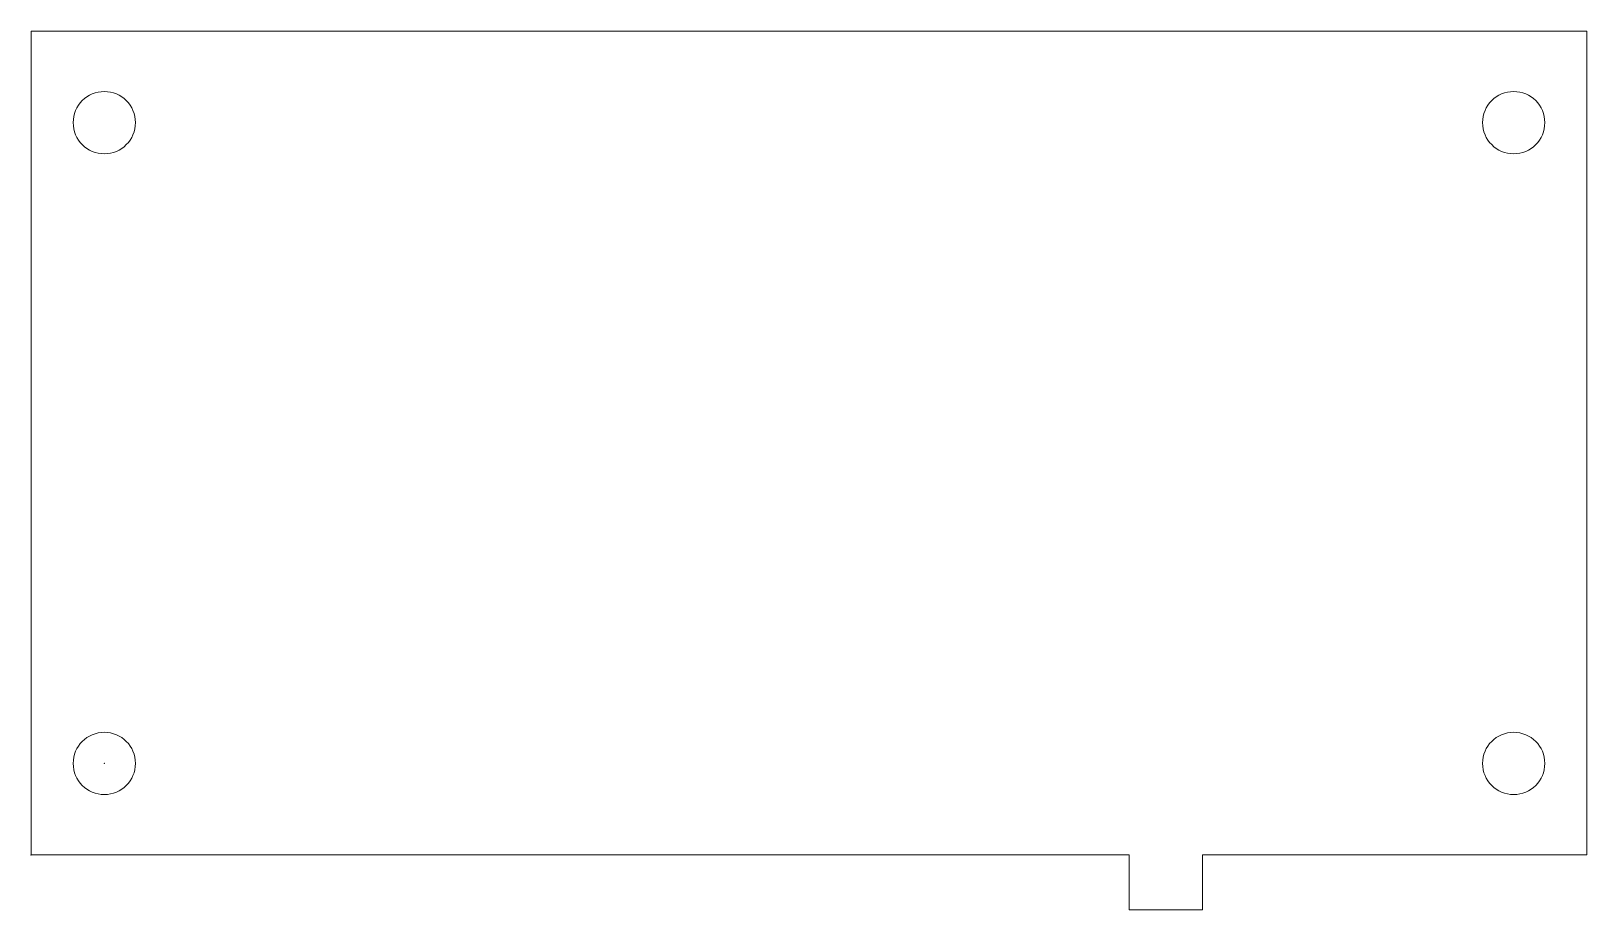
# Model space of a CAD drawing. Header units: millimetres. Extents: x 0 to 85, y -3 to 45.
import ezdxf

# ---------------------------------------------------------------- set-up
doc = ezdxf.new("R2010")
doc.units = ezdxf.units.MM
doc.layers.add('1', color=7, linetype='Continuous', true_color=0xffffff)
doc.layers.add('61', color=7, linetype='Continuous', true_color=0xffffff)

msp = doc.modelspace()

# ---------------------------------------------------------------- linework, layer by layer
at = {"layer": '1', "color": 252, "linetype": 'Continuous', "lineweight": 13}
for p, q in [((0, 45), (0, 0)), ((85, 45), (0, 45)), ((0, 45), (0, 0)), ((85, 45), (0, 45)), ((85, 0), (85, 45)), ((85, 0), (85, 45)), ((0, 0), (60, 0)), ((0, 0), (60, 0)), ((60, 0), (60, -3)), ((60, 0), (60, -3)), ((64, 0), (85, 0)), ((64, -3), (64, 0)), ((64, -3), (64, 0)), ((64, 0), (85, 0)), ((60, -3), (64, -3)), ((60, -3), (64, -3))]:
    msp.add_line(p, q, dxfattribs=at)
at = {"layer": '1', "color": 163, "linetype": 'Continuous', "lineweight": 18}
for p, q in [((85, 45), (0, 45)), ((0, 45), (0, 0)), ((85, 0), (85, 45)), ((0, 0), (60, 0)), ((60, -3), (60, 0)), ((64, 0), (64, -3)), ((64, 0), (85, 0)), ((64, -3), (60, -3))]:
    msp.add_line(p, q, dxfattribs=at)
at = {"layer": '1', "color": 252, "linetype": 'Continuous', "lineweight": 13}
for centre in [(4, 40), (4, 40), (81, 40), (81, 40), (4, 5), (4, 5), (81, 5), (81, 5)]:
    msp.add_circle(centre, 1.7, dxfattribs=at)
at = {"layer": '1', "color": 163, "linetype": 'Continuous', "lineweight": 18}
msp.add_point((4, 5), dxfattribs=at)
at = {"layer": '61', "color": 43, "linetype": 'Continuous', "lineweight": 18}
msp.add_point((0, 0), dxfattribs=at)

doc.saveas('drawing.dxf')
